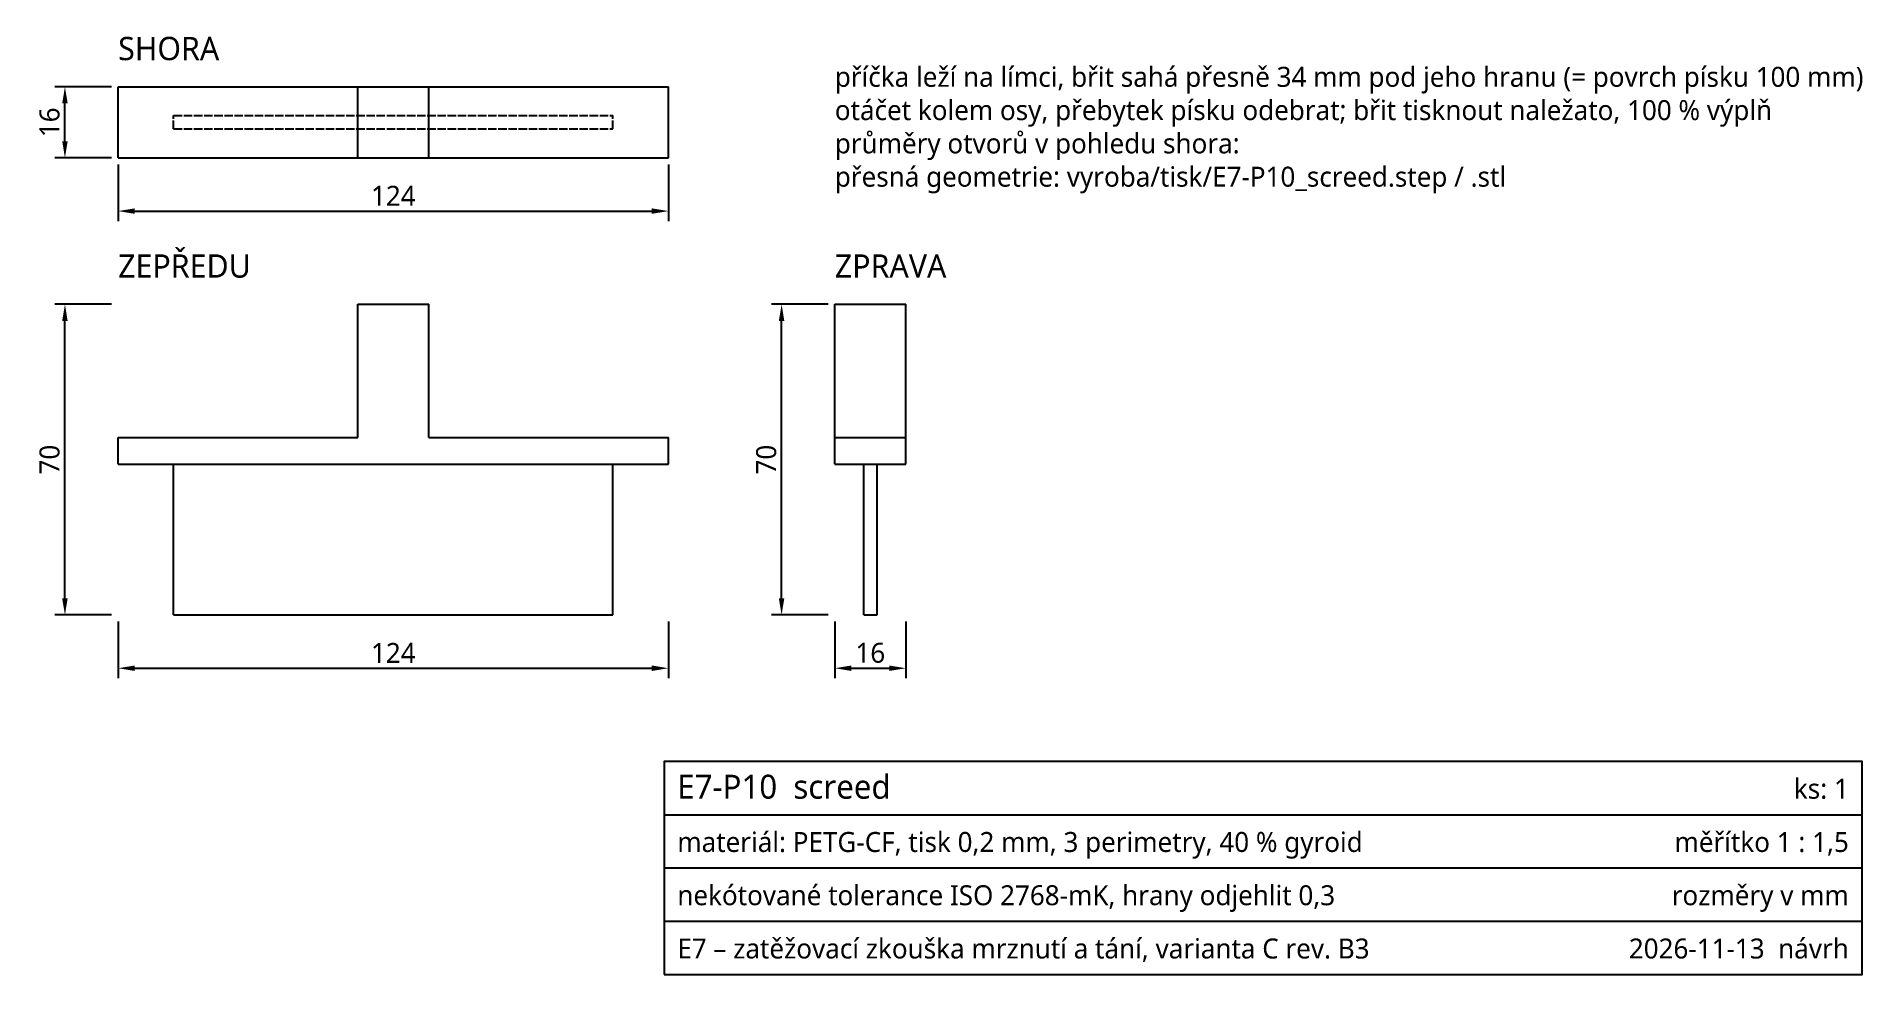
# Model space of a CAD drawing. Header units: millimetres. Extents: x 19 to 431, y 12 to 223.
import ezdxf
from ezdxf.enums import TextEntityAlignment as Align

# ---------------------------------------------------------------- set-up
doc = ezdxf.new("R2010")
doc.units = ezdxf.units.MM
doc.header["$LTSCALE"] = 1.5
doc.linetypes.add('DASHED', pattern=[1.524, 1.27, -0.254])
for name, color, linetype, true_color in [('DIM', 7, 'CONTINUOUS', 0x000000), ('FRAME', 7, 'CONTINUOUS', 0x000000), ('OUTLINE', 7, 'CONTINUOUS', 0x000000), ('TEXT', 7, 'CONTINUOUS', 0x000000)]:
    doc.layers.add(name, color=color, linetype=linetype, true_color=true_color)
doc.layers.add('HIDDEN', color=8, linetype='DASHED')
doc.styles.add('OpenSans', font='OpenSans-Regular.ttf')
doc.dimstyles.new('E7', dxfattribs={"dimtxt": 4.5, "dimasz": 3.75, "dimexe": 2.25, "dimexo": 1.5, "dimgap": 1.2, "dimtad": 1, "dimtxsty": 'OpenSans', "dimcen": 2.5, "dimclrd": 256, "dimclre": 256, "dimclrt": 256, "dimazin": 3, "dimtfac": 1, "dimtmove": 0, "dimatfit": 3})

msp = doc.modelspace()

# ---------------------------------------------------------------- linework, layer by layer
at = {"layer": 'FRAME'}
msp.add_lwpolyline([(160.5, 12), (430.5, 12), (430.5, 60), (160.5, 60)], close=True, dxfattribs=at)
for points in [[(160.5, 48), (430.5, 48)], [(160.5, 36), (430.5, 36)], [(160.5, 24), (430.5, 24)]]:
    msp.add_lwpolyline(points, dxfattribs=at)
at = {"layer": 'HIDDEN'}
for points in [[(37.5, 196), (37.5, 212)], [(37.5, 212), (161.5, 212)], [(91.5, 196), (91.5, 212)], [(107.5, 196), (107.5, 212)], [(161.5, 196), (161.5, 212)], [(50, 202.5), (50, 205.5)], [(50, 205.5), (149, 205.5)], [(50, 202.5), (50, 205.5)], [(50, 205.5), (149, 205.5)], [(50, 202.5), (149, 202.5)], [(50, 202.5), (149, 202.5)], [(149, 202.5), (149, 205.5)], [(149, 202.5), (149, 205.5)], [(37.5, 196), (161.5, 196)], [(91.5, 133), (91.5, 163)], [(91.5, 163), (107.5, 163)], [(107.5, 133), (107.5, 163)], [(199, 133), (199, 163)], [(199, 163), (215, 163)], [(215, 133), (215, 163)], [(37.5, 127), (37.5, 133)], [(37.5, 133), (91.5, 133)], [(107.5, 133), (161.5, 133)], [(161.5, 127), (161.5, 133)], [(199, 127), (199, 133)], [(199, 133), (215, 133)], [(199, 133), (215, 133)], [(199, 133), (215, 133)], [(215, 127), (215, 133)], [(37.5, 127), (161.5, 127)], [(50, 127), (149, 127)], [(50, 127), (149, 127)], [(50, 93), (50, 127)], [(149, 93), (149, 127)], [(199, 127), (215, 127)], [(205.5, 127), (208.5, 127)], [(205.5, 127), (208.5, 127)], [(205.5, 93), (205.5, 127)], [(208.5, 93), (208.5, 127)], [(50, 93), (149, 93)], [(205.5, 93), (208.5, 93)]]:
    msp.add_lwpolyline(points, dxfattribs=at)
at = {"layer": 'OUTLINE'}
for points in [[(37.5, 196), (37.5, 212)], [(37.5, 212), (91.5, 212)], [(91.5, 212), (107.5, 212)], [(91.5, 196), (91.5, 212)], [(107.5, 212), (161.5, 212)], [(107.5, 196), (107.5, 212)], [(161.5, 196), (161.5, 212)], [(37.5, 196), (91.5, 196)], [(91.5, 196), (107.5, 196)], [(107.5, 196), (161.5, 196)], [(91.5, 133), (91.5, 163)], [(91.5, 163), (107.5, 163)], [(107.5, 133), (107.5, 163)], [(199, 133), (199, 163)], [(199, 163), (215, 163)], [(215, 133), (215, 163)], [(37.5, 127), (37.5, 133)], [(37.5, 133), (91.5, 133)], [(107.5, 133), (161.5, 133)], [(161.5, 127), (161.5, 133)], [(199, 127), (199, 133)], [(199, 133), (215, 133)], [(215, 127), (215, 133)], [(37.5, 127), (161.5, 127)], [(50, 93), (50, 127)], [(149, 93), (149, 127)], [(199, 127), (215, 127)], [(205.5, 93), (205.5, 127)], [(208.5, 93), (208.5, 127)], [(50, 93), (149, 93)], [(205.5, 93), (208.5, 93)]]:
    msp.add_lwpolyline(points, dxfattribs=at)

# ---------------------------------------------------------------- texts
at = {"layer": 'TEXT', "style": 'OpenSans'}
for s, height, p in [('SHORA', 5.25, (37.5, 218)), ('příčka leží na límci, břit sahá přesně 34 mm pod jeho hranu (= povrch písku 100 mm)', 4.5, (199, 212)), ('otáčet kolem osy, přebytek písku odebrat; břit tisknout naležato, 100 % výplň', 4.5, (199, 204.5)), ('průměry otvorů v pohledu shora: ', 4.5, (199, 197)), ('přesná geometrie: vyroba/tisk/E7-P10_screed.step / .stl', 4.5, (199, 189.5)), ('ZEPŘEDU', 5.25, (37.5, 169)), ('ZPRAVA', 5.25, (199, 169)), ('E7-P10  screed', 5.4, (163.5, 51.6)), ('materiál: PETG-CF, tisk 0,2 mm, 3 perimetry, 40 % gyroid', 4.5, (163.5, 39.6)), ('nekótované tolerance ISO 2768-mK, hrany odjehlit 0,3', 4.5, (163.5, 27.6)), ('E7 – zatěžovací zkouška mrznutí a tání, varianta C rev. B3', 4.5, (163.5, 15.6))]:
    msp.add_text(s, height=height, dxfattribs=at).set_placement(p)
for s, p in [('ks: 1', (427.5, 51.6)), ('měřítko 1 : 1,5', (427.5, 39.6)), ('rozměry v mm', (427.5, 27.6)), ('2026-11-13  návrh', (427.5, 15.6))]:
    msp.add_text(s, height=4.5, dxfattribs=at).set_placement(p, align=Align.RIGHT)

# ---------------------------------------------------------------- dimensions: what is measured, and where the dimension line sits
at = {"layer": 'DIM'}
for base, p1, p2 in [((25.5, 196), (37.5, 196), (37.5, 212)), ((25.5, 93), (37.5, 93), (37.5, 163)), ((187, 93), (199, 93), (199, 163))]:
    msp.add_linear_dim(base=base, p1=p1, p2=p2, angle=90, dimstyle='E7', dxfattribs=at).render()
for base, p1, p2 in [((37.5, 184), (37.5, 196), (161.5, 196)), ((37.5, 81), (37.5, 93), (161.5, 93)), ((199, 81), (199, 93), (215, 93))]:
    msp.add_linear_dim(base=base, p1=p1, p2=p2, dimstyle='E7', dxfattribs=at).render()

doc.saveas('drawing.dxf')
